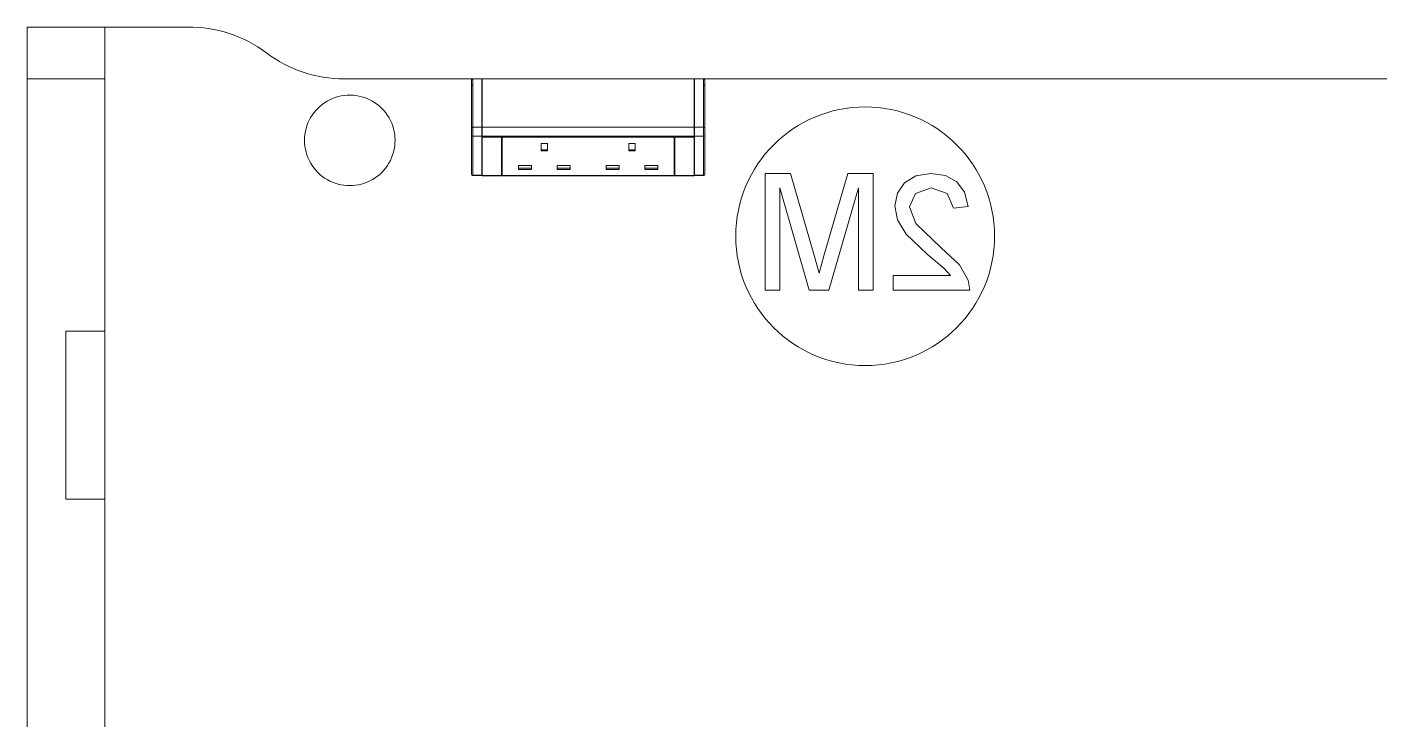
# Model space of a CAD drawing. Header units: millimetres. Extents: x 79795 to 317870, y -36033 to 97293.
# Drawn here: x 229121 to 230166, y 25407 to 25942 of the extents above; entities that cross this region are included whole.
import ezdxf

# ---------------------------------------------------------------- set-up
doc = ezdxf.new("R2010")
doc.units = ezdxf.units.MM
doc.header["$MEASUREMENT"] = 0
doc.layers.add('I-FURN', color=8, linetype='CONTINUOUS', lineweight=9)

msp = doc.modelspace()

# ---------------------------------------------------------------- linework, layer by layer
at = {"layer": 'I-FURN'}
for p, q in [((229120.7, 25142.3), (229120.7, 25942.3)), ((229120.7, 25942.3), (229120.7, 25902.3)), ((229120.7, 25942.3), (229180.7, 25942.3)), ((229120.7, 25942.3), (229180.7, 25942.3)), ((229120.7, 25942.3), (229120.7, 25142.3)), ((229244.6, 25942.3), (229120.7, 25942.3)), ((229120.7, 25942.3), (229244.6, 25942.3)), ((229120.7, 25142.3), (229120.7, 25942.3)), ((229180.7, 25902.3), (229180.7, 25942.3)), ((229180.7, 25942.3), (229180.7, 25707.3)), ((229120.7, 25902.3), (229120.7, 25182.3)), ((229120.7, 25902.3), (229180.7, 25902.3)), ((229120.7, 25902.3), (229180.7, 25902.3)), ((229180.7, 25182.3), (229180.7, 25902.3)), ((229465.2, 25902.3), (229365.7, 25902.3)), ((229365.7, 25902.3), (229465.2, 25902.3)), ((229464.2, 25897.3), (229464.2, 25901.3)), ((229464.2, 25901.3), (229464.2, 25864.3)), ((229472.2, 25902.3), (229465.2, 25902.3)), ((229465.2, 25864.9), (229465.2, 25902.3)), ((229465.2, 25902.3), (229472.2, 25902.3)), ((229472.2, 25864.9), (229472.2, 25902.3)), ((229636.2, 25902.3), (229472.3, 25902.3)), ((229472.3, 25902.3), (229636.2, 25902.3)), ((229472.3, 25902.3), (229472.3, 25864.9)), ((229636.2, 25864.9), (229636.2, 25902.3)), ((229643.4, 25902.3), (229636.4, 25902.3)), ((229643.4, 25902.3), (229636.4, 25902.3)), ((229636.4, 25902.3), (229636.4, 25864.9)), ((230475.7, 25902.3), (229643.4, 25902.3)), ((229643.4, 25902.3), (230475.7, 25902.3)), ((229643.4, 25902.3), (229643.4, 25864.9)), ((229644.4, 25901.3), (229644.4, 25901.3)), ((229644.4, 25864.3), (229644.4, 25901.3)), ((229644.4, 25901.3), (229644.4, 25897.3)), ((229464.2, 25897.3), (229465.2, 25897.3)), ((229464.2, 25858.8), (229464.2, 25897.3)), ((229643.4, 25897.3), (229644.4, 25897.3)), ((229644.4, 25897.3), (229644.4, 25858.8)), ((229464.2, 25864.3), (229464.2, 25858.8)), ((229464.2, 25858.8), (229464.2, 25828.5)), ((229464.2, 25858.8), (229464.2, 25828.5)), ((229465.2, 25857.9), (229465.2, 25864.9)), ((229465.2, 25864.9), (229472.2, 25864.9)), ((229465.2, 25827.7), (229465.2, 25857.9)), ((229465.2, 25857.9), (229472.2, 25857.9)), ((229472.2, 25857.9), (229472.2, 25864.9)), ((229472.2, 25827.7), (229472.2, 25857.9)), ((229472.3, 25864.9), (229636.2, 25864.9)), ((229472.3, 25864.9), (229472.3, 25857.9)), ((229472.3, 25857.9), (229636.2, 25857.9)), ((229472.3, 25857.3), (229472.3, 25857.9)), ((229487.3, 25857.3), (229472.3, 25857.3)), ((229472.3, 25857.1), (229487.3, 25857.1)), ((229472.3, 25827.3), (229472.3, 25857.1)), ((229487.3, 25857.1), (229487.3, 25827.3)), ((229620.8, 25857.3), (229487.8, 25857.3)), ((229487.8, 25857.1), (229620.8, 25857.1)), ((229487.8, 25827.3), (229487.8, 25857.1)), ((229620.8, 25827.3), (229620.8, 25857.1)), ((229636.2, 25857.3), (229621.3, 25857.3)), ((229621.3, 25857.1), (229636.3, 25857.1)), ((229621.3, 25827.3), (229621.3, 25857.1)), ((229636.2, 25857.9), (229636.2, 25864.9)), ((229636.2, 25857.9), (229636.2, 25857.3)), ((229636.3, 25857.1), (229636.3, 25859.6)), ((229636.3, 25857.1), (229636.3, 25827.3)), ((229643.4, 25864.9), (229636.4, 25864.9)), ((229636.4, 25864.9), (229636.4, 25857.9)), ((229643.4, 25857.9), (229636.4, 25857.9)), ((229636.4, 25857.9), (229636.4, 25827.7)), ((229643.4, 25864.9), (229643.4, 25857.9)), ((229643.4, 25857.9), (229643.4, 25827.7)), ((229644.4, 25858.8), (229644.4, 25864.3)), ((229644.4, 25828.5), (229644.4, 25858.8)), ((229644.4, 25828.5), (229644.4, 25858.8)), ((229522.9, 25852.4), (229517.9, 25852.4)), ((229517.9, 25852.4), (229517.9, 25846.7)), ((229517.9, 25847.4), (229522.9, 25847.4)), ((229517.9, 25846.7), (229522.9, 25846.7)), ((229522.9, 25846.7), (229522.9, 25852.4)), ((229585.7, 25846.7), (229585.7, 25852.4)), ((229585.7, 25852.4), (229590.7, 25852.4)), ((229585.7, 25847.4), (229590.7, 25847.4)), ((229585.7, 25846.7), (229590.7, 25846.7)), ((229590.7, 25846.7), (229590.7, 25852.4)), ((229464.5, 25827.8), (229464.5, 25827.9)), ((229465.2, 25827.5), (229465.2, 25827.7)), ((229465.2, 25827.7), (229472.2, 25827.7)), ((229465.2, 25827.5), (229472.2, 25827.5)), ((229465.2, 25827.5), (229472.2, 25827.5)), ((229472.2, 25827.5), (229465.2, 25827.5)), ((229472.2, 25827.5), (229472.2, 25827.7)), ((229472.3, 25827.5), (229636.2, 25827.5)), ((229487.3, 25827.3), (229472.3, 25827.3)), ((229487.8, 25827.7), (229487.3, 25827.7)), ((229620.8, 25827.3), (229487.8, 25827.3)), ((229500.4, 25832.3), (229500.4, 25835.2)), ((229500.4, 25835.2), (229510.4, 25835.2)), ((229500.4, 25833.1), (229510.4, 25833.1)), ((229500.4, 25832.3), (229510.4, 25832.3)), ((229510.4, 25832.3), (229510.4, 25835.2)), ((229530.4, 25832.3), (229530.4, 25835.2)), ((229530.4, 25835.2), (229540.4, 25835.2)), ((229530.4, 25833.1), (229540.4, 25833.1)), ((229530.4, 25832.3), (229540.4, 25832.3)), ((229540.4, 25832.3), (229540.4, 25835.2)), ((229568.2, 25832.3), (229568.2, 25835.2)), ((229568.2, 25835.2), (229578.2, 25835.2)), ((229568.2, 25833.1), (229578.2, 25833.1)), ((229568.2, 25832.3), (229578.2, 25832.3)), ((229578.2, 25832.3), (229578.2, 25835.2)), ((229598.2, 25832.3), (229598.2, 25835.2)), ((229598.2, 25835.2), (229608.2, 25835.2)), ((229598.2, 25833.1), (229608.2, 25833.1)), ((229598.2, 25832.3), (229608.2, 25832.3)), ((229608.2, 25832.3), (229608.2, 25835.2)), ((229621.3, 25827.7), (229620.8, 25827.7)), ((229636.3, 25827.3), (229621.3, 25827.3)), ((229643.4, 25827.7), (229636.4, 25827.7)), ((229636.4, 25827.7), (229636.4, 25827.5)), ((229636.4, 25827.5), (229643.4, 25827.5)), ((229636.4, 25827.5), (229643.4, 25827.5)), ((229636.4, 25827.5), (229643.4, 25827.5)), ((229643.4, 25827.7), (229643.4, 25827.5)), ((229644.1, 25827.9), (229644.1, 25827.8)), ((229710.6, 25829.2), (229691.1, 25829.2)), ((229691.1, 25829.2), (229691.1, 25738.8)), ((229728.7, 25766.6), (229710.6, 25829.2)), ((229755, 25829.2), (229736.5, 25765.5)), ((229774.5, 25829.2), (229755, 25829.2)), ((229774.5, 25738.8), (229774.5, 25829.2)), ((229807.6, 25827.4), (229798.9, 25821.9)), ((229819.1, 25829.2), (229807.6, 25827.4)), ((229830.5, 25827.5), (229819.1, 25829.2)), ((229839.2, 25822.7), (229830.5, 25827.5)), ((229702.4, 25738.8), (229702.4, 25817.9)), ((229702.4, 25817.9), (229725.1, 25738.8)), ((229740.4, 25738.8), (229763.2, 25817.9)), ((229763.2, 25817.9), (229763.2, 25738.8)), ((229798.9, 25821.9), (229793.3, 25813.8)), ((229807.3, 25813.6), (229819.3, 25817.9)), ((229819.3, 25817.9), (229831.9, 25813.7)), ((229845.2, 25814.7), (229839.2, 25822.7)), ((229793.3, 25813.8), (229791.4, 25804)), ((229802.7, 25803.3), (229807.3, 25813.6)), ((229831.9, 25813.7), (229836.6, 25802.3)), ((229847.9, 25803.7), (229845.2, 25814.7)), ((229791.4, 25804), (229793.4, 25793.3)), ((229807.6, 25790.5), (229802.7, 25803.3)), ((229836.6, 25802.3), (229847.9, 25803.7)), ((229793.4, 25793.3), (229800.1, 25782.2)), ((229827.1, 25771.7), (229807.6, 25790.5)), ((229800.1, 25782.2), (229816.3, 25766.7)), ((229732.8, 25752.1), (229728.7, 25766.6)), ((229736.5, 25765.5), (229732.8, 25752.1)), ((229816.3, 25766.7), (229829.3, 25755.8)), ((229841.2, 25758.6), (229827.1, 25771.7)), ((229829.3, 25755.8), (229834.4, 25750.1)), ((229848.1, 25746.6), (229841.2, 25758.6)), ((229790, 25750.1), (229790, 25738.8)), ((229834.4, 25750.1), (229790, 25750.1)), ((229849.3, 25738.8), (229848.1, 25746.6)), ((229691.1, 25738.8), (229702.4, 25738.8)), ((229725.1, 25738.8), (229740.4, 25738.8)), ((229763.2, 25738.8), (229774.5, 25738.8)), ((229790, 25738.8), (229849.3, 25738.8)), ((229150.7, 25577.3), (229150.7, 25707.3)), ((229150.7, 25707.3), (229180.7, 25707.3)), ((229150.7, 25707.3), (229180.7, 25707.3)), ((229150.7, 25707.3), (229150.7, 25577.3)), ((229180.7, 25707.3), (229180.7, 25577.3)), ((229150.7, 25577.3), (229180.7, 25577.3)), ((229180.7, 25577.3), (229150.7, 25577.3)), ((229180.7, 25577.3), (229180.7, 25142.3))]:
    msp.add_line(p, q, dxfattribs=at)
at = {"layer": 'I-FURN', "flags": 128}
for points in [[(229464.2, 25901.3), (229464.2, 25901.4), (229464.2, 25901.4), (229464.2, 25901.5), (229464.3, 25901.5), (229464.3, 25901.5), (229464.3, 25901.6), (229464.3, 25901.6), (229464.3, 25901.7), (229464.3, 25901.7), (229464.3, 25901.7), (229464.3, 25901.8), (229464.4, 25901.8), (229464.4, 25901.8), (229464.4, 25901.9), (229464.4, 25901.9), (229464.4, 25901.9), (229464.5, 25902), (229464.5, 25902), (229464.5, 25902), (229464.5, 25902.1), (229464.6, 25902.1), (229464.6, 25902.1), (229464.6, 25902.1), (229464.7, 25902.2), (229464.7, 25902.2), (229464.7, 25902.2), (229464.8, 25902.2), (229464.8, 25902.2), (229464.8, 25902.3), (229464.9, 25902.3), (229464.9, 25902.3), (229465, 25902.3), (229465, 25902.3), (229465, 25902.3), (229465.1, 25902.3), (229465.1, 25902.3), (229465.2, 25902.3), (229465.2, 25902.3), (229465.2, 25902.3), (229465.2, 25902.3)], [(229464.2, 25897.3), (229464.2, 25897.5), (229464.2, 25897.7), (229464.2, 25897.8), (229464.2, 25898), (229464.2, 25898.1), (229464.2, 25898.3), (229464.2, 25898.4), (229464.2, 25898.6), (229464.2, 25898.7), (229464.2, 25898.9), (229464.2, 25899), (229464.2, 25899.2), (229464.2, 25899.3), (229464.2, 25899.5), (229464.2, 25899.6), (229464.2, 25899.7), (229464.2, 25899.9), (229464.2, 25900), (229464.2, 25900.1), (229464.2, 25900.2), (229464.2, 25900.3), (229464.2, 25900.4), (229464.2, 25900.5), (229464.2, 25900.6), (229464.2, 25900.7), (229464.2, 25900.8), (229464.2, 25900.9), (229464.2, 25900.9), (229464.2, 25901), (229464.2, 25901.1), (229464.2, 25901.1), (229464.2, 25901.2), (229464.2, 25901.2), (229464.2, 25901.2), (229464.2, 25901.3), (229464.2, 25901.3), (229464.2, 25901.3), (229464.2, 25901.3), (229464.2, 25901.3)], [(229464.2, 25901.3), (229464.2, 25901.3), (229464.2, 25901.3)], [(229464.2, 25901.3), (229464.2, 25901.1), (229464.2, 25900.6), (229464.2, 25900.1), (229464.2, 25899.4), (229464.2, 25898.6), (229464.2, 25897.6), (229464.2, 25896.6), (229464.2, 25895.4), (229464.2, 25894), (229464.2, 25892.6), (229464.2, 25891), (229464.2, 25889.3), (229464.2, 25887.5), (229464.2, 25885.5), (229464.2, 25883.5), (229464.2, 25881.3), (229464.2, 25879.1), (229464.2, 25876.7), (229464.2, 25874.3), (229464.2, 25871.7), (229464.2, 25869.1), (229464.2, 25866.3), (229464.2, 25864.3)], [(229643.4, 25902.3), (229643.4, 25902.3), (229643.4, 25902.3), (229643.5, 25902.3), (229643.5, 25902.3), (229643.6, 25902.3), (229643.6, 25902.3), (229643.6, 25902.3), (229643.7, 25902.3), (229643.7, 25902.3), (229643.8, 25902.3), (229643.8, 25902.2), (229643.8, 25902.2), (229643.9, 25902.2), (229643.9, 25902.2), (229643.9, 25902.2), (229644, 25902.1), (229644, 25902.1), (229644, 25902.1), (229644.1, 25902.1), (229644.1, 25902), (229644.1, 25902), (229644.1, 25902), (229644.2, 25901.9), (229644.2, 25901.9), (229644.2, 25901.9), (229644.2, 25901.8), (229644.2, 25901.8), (229644.3, 25901.8), (229644.3, 25901.7), (229644.3, 25901.7), (229644.3, 25901.7), (229644.3, 25901.6), (229644.3, 25901.6), (229644.3, 25901.5), (229644.3, 25901.5), (229644.4, 25901.5), (229644.4, 25901.4), (229644.4, 25901.4), (229644.4, 25901.3), (229644.4, 25901.3)], [(229644.4, 25864.3), (229644.4, 25867.1), (229644.4, 25869.8), (229644.4, 25872.4), (229644.4, 25874.9), (229644.4, 25877.3), (229644.4, 25879.7), (229644.4, 25881.9), (229644.4, 25884), (229644.4, 25886), (229644.4, 25887.9), (229644.4, 25889.7), (229644.4, 25891.4), (229644.4, 25893), (229644.4, 25894.4), (229644.4, 25895.7), (229644.4, 25896.9), (229644.4, 25897.9), (229644.4, 25898.8), (229644.4, 25899.6), (229644.4, 25900.2), (229644.4, 25900.8), (229644.4, 25901.1), (229644.4, 25901.3)], [(229644.4, 25901.3), (229644.4, 25901.3), (229644.4, 25901.3), (229644.4, 25901.3), (229644.4, 25901.3), (229644.4, 25901.3), (229644.4, 25901.2), (229644.4, 25901.2), (229644.4, 25901.1), (229644.4, 25901.1), (229644.4, 25901), (229644.4, 25901), (229644.4, 25900.9), (229644.4, 25900.8), (229644.4, 25900.7), (229644.4, 25900.6), (229644.4, 25900.5), (229644.4, 25900.4), (229644.4, 25900.3), (229644.4, 25900.2), (229644.4, 25900.1), (229644.4, 25900), (229644.4, 25899.9), (229644.4, 25899.8), (229644.4, 25899.6), (229644.4, 25899.5), (229644.4, 25899.4), (229644.4, 25899.2), (229644.4, 25899.1), (229644.4, 25898.9), (229644.4, 25898.8), (229644.4, 25898.6), (229644.4, 25898.5), (229644.4, 25898.3), (229644.4, 25898.2), (229644.4, 25898), (229644.4, 25897.9), (229644.4, 25897.7), (229644.4, 25897.5), (229644.4, 25897.4), (229644.4, 25897.3)], [(229464.2, 25864.3), (229464.2, 25864.2), (229464.2, 25864), (229464.2, 25863.9), (229464.2, 25863.7), (229464.2, 25863.6), (229464.2, 25863.5), (229464.2, 25863.3), (229464.2, 25863.2), (229464.2, 25863), (229464.2, 25862.8), (229464.2, 25862.7), (229464.2, 25862.5), (229464.2, 25862.4), (229464.2, 25862.2), (229464.2, 25862), (229464.2, 25861.9), (229464.2, 25861.7), (229464.2, 25861.6), (229464.2, 25861.4), (229464.2, 25861.3), (229464.2, 25861.1), (229464.2, 25860.9), (229464.2, 25860.8), (229464.2, 25860.6), (229464.2, 25860.5), (229464.2, 25860.3), (229464.2, 25860.2), (229464.2, 25860.1), (229464.2, 25859.9), (229464.2, 25859.8), (229464.2, 25859.7), (229464.2, 25859.5), (229464.2, 25859.4), (229464.2, 25859.3), (229464.2, 25859.2), (229464.2, 25859.1), (229464.2, 25859), (229464.2, 25858.9), (229464.2, 25858.8)], [(229644.4, 25858.8), (229644.4, 25858.9), (229644.4, 25859), (229644.4, 25859.1), (229644.4, 25859.2), (229644.4, 25859.3), (229644.4, 25859.4), (229644.4, 25859.5), (229644.4, 25859.7), (229644.4, 25859.8), (229644.4, 25859.9), (229644.4, 25860.1), (229644.4, 25860.2), (229644.4, 25860.3), (229644.4, 25860.5), (229644.4, 25860.6), (229644.4, 25860.8), (229644.4, 25860.9), (229644.4, 25861.1), (229644.4, 25861.3), (229644.4, 25861.4), (229644.4, 25861.6), (229644.4, 25861.7), (229644.4, 25861.9), (229644.4, 25862), (229644.4, 25862.2), (229644.4, 25862.4), (229644.4, 25862.5), (229644.4, 25862.7), (229644.4, 25862.8), (229644.4, 25863), (229644.4, 25863.2), (229644.4, 25863.3), (229644.4, 25863.5), (229644.4, 25863.6), (229644.4, 25863.7), (229644.4, 25863.9), (229644.4, 25864), (229644.4, 25864.2), (229644.4, 25864.3)], [(229465.2, 25827.5), (229465.2, 25827.5), (229465.2, 25827.5), (229465.1, 25827.5), (229465.1, 25827.5), (229465, 25827.5), (229465, 25827.5), (229465, 25827.5), (229464.9, 25827.5), (229464.9, 25827.6), (229464.9, 25827.6), (229464.8, 25827.6), (229464.8, 25827.6), (229464.7, 25827.6)], [(229643.9, 25827.6), (229643.8, 25827.6), (229643.8, 25827.6), (229643.8, 25827.6), (229643.7, 25827.6), (229643.7, 25827.5), (229643.7, 25827.5), (229643.6, 25827.5), (229643.6, 25827.5), (229643.5, 25827.5), (229643.5, 25827.5), (229643.5, 25827.5), (229643.4, 25827.5), (229643.4, 25827.5), (229643.4, 25827.5)]]:
    msp.add_lwpolyline(points, dxfattribs=at)
at = {"layer": 'I-FURN'}
for centre, radius, start, end in [((229245.7, 25842.3), 100, 53.1301, 90.6256), ((229245.7, 25842.3), 100, 53.1301, 90.6256), ((229365.7, 26002.3), 100, 233.1301, 270), ((229365.7, 26002.3), 100, 233.1301, 270), ((229370.1, 25854.7), 35, 105, 165), ((229370.1, 25854.7), 35, 345, 104.7004), ((229768.4, 25780.6), 100, 0, 180), ((229370.1, 25854.7), 35, 165, 345), ((229768.4, 25780.6), 100, 180, 0)]:
    msp.add_arc(centre, radius, start, end, dxfattribs=at)
for centre, major_axis, ratio, start_param, end_param in [((229465.2, 25901.3), (1, 0), 0.998113, 1.570796, 3.141593), ((229643.4, 25901.3), (1, 0), 0.998113, 0, 1.570796), ((229465.2, 25864.3), (1, 0), 0.56467, 1.570796, 3.141593), ((229465.2, 25858.8), (1, 0), 0.819152, 3.141593, 4.712389), ((229643.4, 25864.3), (1, 0), 0.56467, 0, 1.570796), ((229643.4, 25858.8), (1, 0), 0.819152, 4.712389, 6.283185), ((229465.2, 25828.5), (-1, 0), 0.819152, 0, 1.570796), ((229643.4, 25828.5), (1, 0), 0.819152, 4.712389, 6.283185)]:
    msp.add_ellipse(centre, major_axis=major_axis, ratio=ratio, start_param=start_param, end_param=end_param, dxfattribs=at)

doc.saveas('drawing.dxf')
